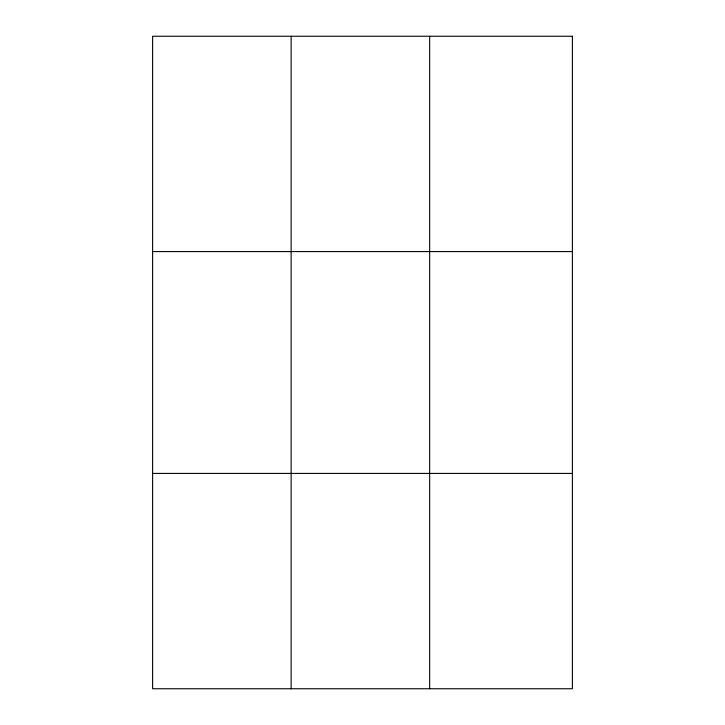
<?xml version="1.0" encoding="UTF-8"?>
<svg xmlns="http://www.w3.org/2000/svg" width="725" height="725" viewBox="0 0 725 725"><rect width="100%" height="100%" fill="white"/><g stroke="black" fill="none" stroke-linecap="round" stroke-linejoin="round"><path stroke-width="1.09" d="M291.133 36.25L291.133 688.75M429.662 36.25L429.662 688.75M152.613 251.575L572.388 251.575M152.613 473.425L572.388 473.425M572.388 36.25L572.388 688.75L152.613 688.75L152.613 36.25L572.388 36.25"/></g></svg>
